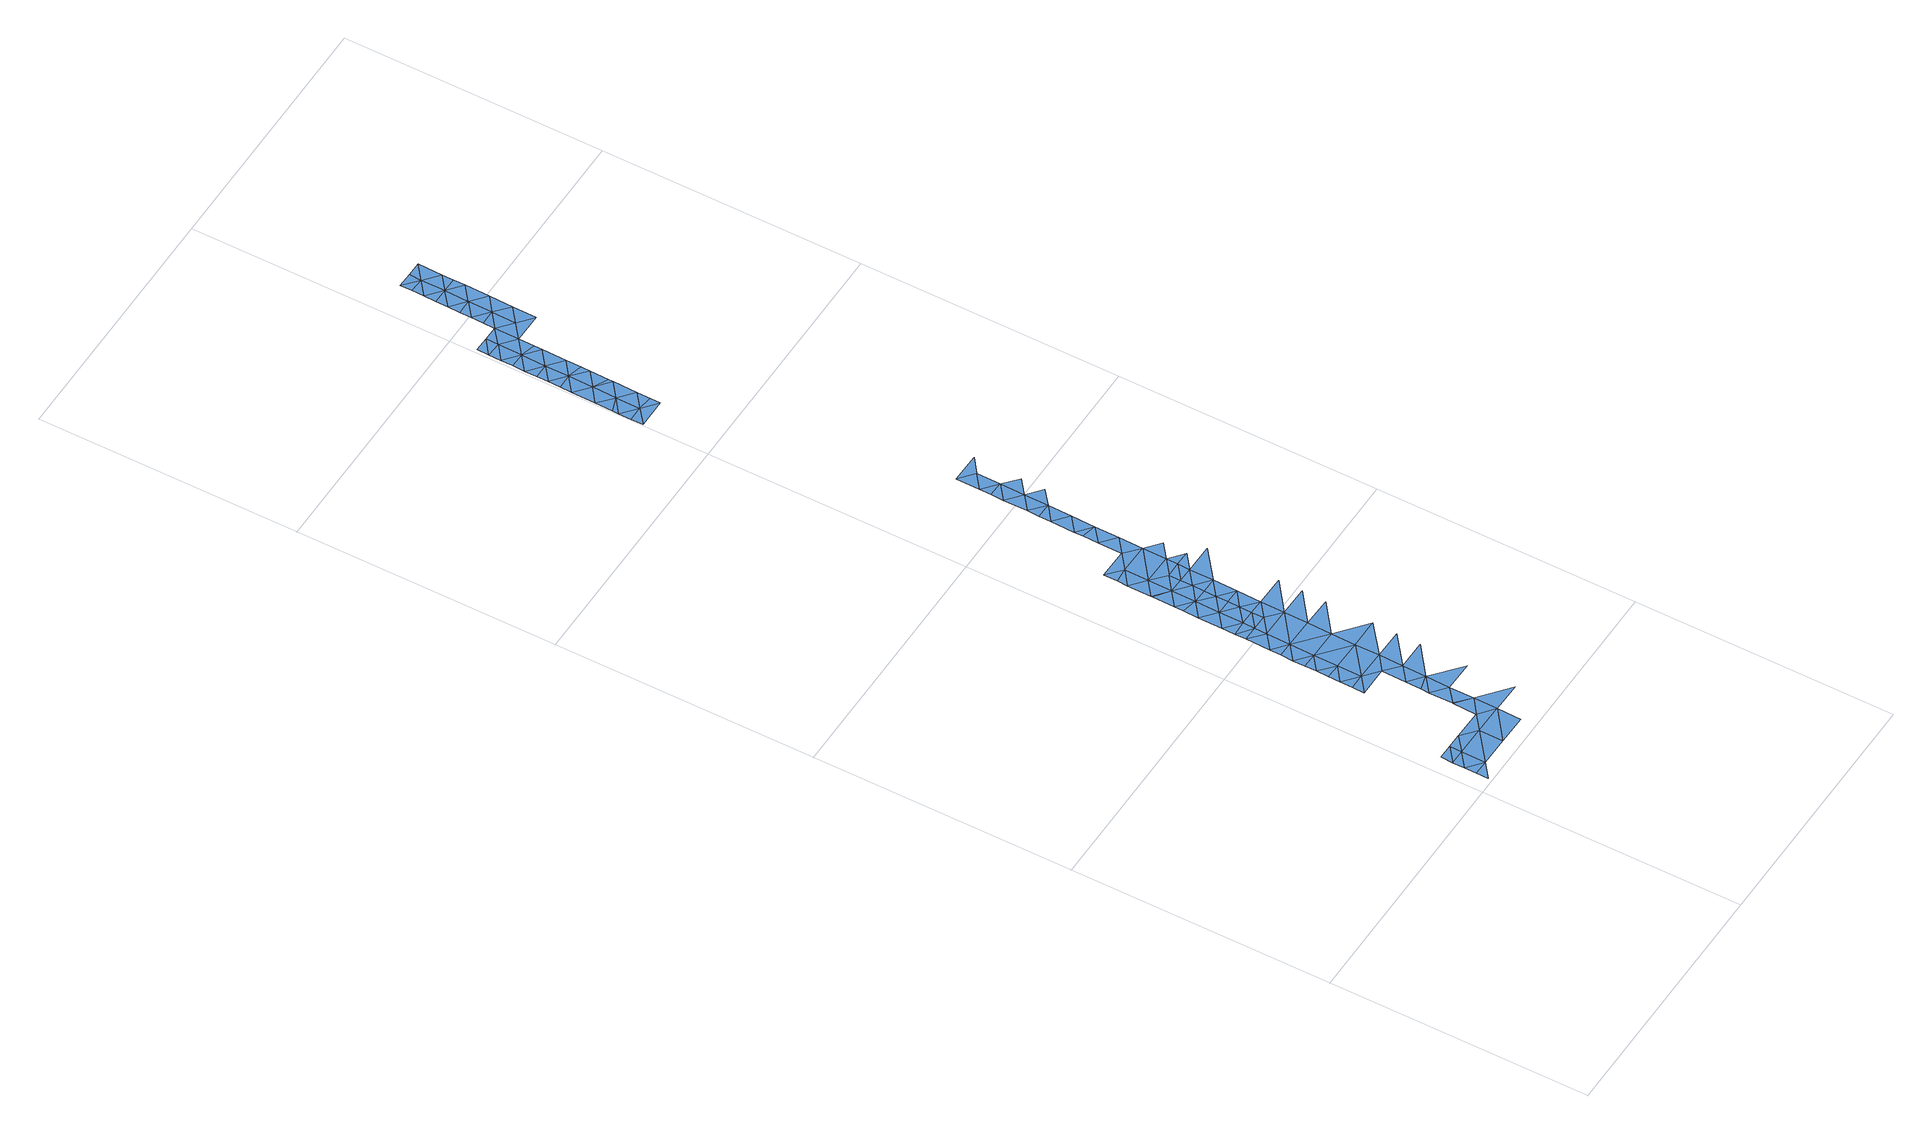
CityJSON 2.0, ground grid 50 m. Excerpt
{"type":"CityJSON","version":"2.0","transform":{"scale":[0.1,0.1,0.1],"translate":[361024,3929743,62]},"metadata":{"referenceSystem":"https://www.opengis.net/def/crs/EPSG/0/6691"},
"CityObjects":{
"waterbody1":{"type":"WaterBody","attributes":{"name":"9","class":"1140","function":"1","WaterBodyRiverFloodingRiskAttribute.description":"5","WaterBodyRiverFloodingRiskAttribute.rankOrg":"1","WaterBodyRiverFloodingRiskAttribute.adminType":"2","WaterBodyRiverFloodingRiskAttribute.scale":"L1"},"geometry":[{"type":"MultiSurface","lod":"1","boundaries":[[[0,1,2]],[[0,3,1]],[[1,4,2]],[[5,6,7]],[[7,2,4]],[[5,7,4]],[[1,8,4]],[[4,9,5]],[[10,8,1]],[[4,8,9]],[[11,9,8]],[[8,10,12]],[[8,12,11]],[[10,13,12]],[[11,14,15]],[[15,14,16]],[[17,18,19]],[[11,12,14]],[[20,19,18]],[[21,17,19]],[[16,22,23]],[[24,25,26]],[[22,16,14]],[[24,21,19]],[[26,21,24]],[[23,27,28]],[[12,29,14]],[[28,27,30]],[[31,32,33]],[[31,25,24]],[[33,25,31]],[[23,22,27]],[[34,20,30]],[[35,36,32]],[[20,37,19]],[[19,38,24]],[[35,32,31]],[[30,27,34]],[[39,36,35]],[[22,40,27]],[[41,42,39]],[[35,41,39]],[[37,20,34]],[[31,24,38]],[[19,37,38]],[[27,43,34]],[[44,42,41]],[[35,31,45]],[[45,31,38]],[[34,46,37]],[[35,47,41]],[[48,44,41]],[[37,49,38]],[[35,45,50]],[[41,47,48]],[[38,49,45]],[[35,50,47]],[[45,51,50]],[[52,48,53]],[[48,47,53]],[[54,52,53]],[[55,47,50]],[[56,54,53]],[[57,54,56]],[[58,57,56]],[[59,53,47]],[[60,61,62]],[[60,58,56]],[[62,58,60]],[[60,63,61]],[[64,61,63]],[[64,65,66]],[[65,64,63]],[[60,67,63]],[[68,65,63]]]}]},
"waterbody2":{"type":"WaterBody","attributes":{"name":"9","class":"1140","function":"1","WaterBodyRiverFloodingRiskAttribute.description":"5","WaterBodyRiverFloodingRiskAttribute.rankOrg":"2","WaterBodyRiverFloodingRiskAttribute.adminType":"2","WaterBodyRiverFloodingRiskAttribute.scale":"L1"},"geometry":[{"type":"MultiSurface","lod":"1","boundaries":[[[44,69,42]],[[44,70,69]],[[71,69,70]],[[72,71,70]],[[73,71,72]],[[44,52,70]],[[73,74,75]],[[75,74,76]],[[74,73,72]],[[52,54,70]],[[44,48,52]],[[72,70,54]],[[74,77,76]],[[76,77,78]],[[78,77,79]],[[57,58,72]],[[57,72,54]],[[74,72,58]],[[77,80,79]],[[79,80,81]],[[61,77,74]],[[62,61,74]],[[62,74,58]],[[82,83,81]],[[61,64,77]],[[64,66,77]],[[77,66,80]],[[84,83,82]],[[81,80,82]],[[82,85,84]],[[66,86,80]],[[87,82,80]],[[65,86,66]],[[80,86,87]],[[85,82,87]],[[65,68,86]],[[88,89,85]],[[85,87,88]],[[87,86,90]],[[89,91,92]],[[92,91,93]],[[89,88,91]],[[94,93,95]],[[93,91,95]],[[96,97,94]],[[97,96,98]],[[96,94,95]],[[98,99,100]],[[98,96,99]],[[100,101,102]],[[99,101,100]],[[102,101,103]],[[96,104,99]],[[105,103,101]],[[106,103,105]],[[99,107,101]],[[105,108,106]]]}]},
"waterbody3":{"type":"WaterBody","attributes":{"name":"9","class":"1140","function":"1","WaterBodyRiverFloodingRiskAttribute.description":"5","WaterBodyRiverFloodingRiskAttribute.rankOrg":"2","WaterBodyRiverFloodingRiskAttribute.adminType":"2","WaterBodyRiverFloodingRiskAttribute.scale":"L1"},"geometry":[{"type":"MultiSurface","lod":"1","boundaries":[[[109,110,111]],[[112,113,114]],[[115,116,117]],[[118,117,116]],[[118,119,117]],[[119,118,120]],[[121,122,123]],[[118,124,122]],[[125,118,116]],[[126,127,128]],[[129,112,130]],[[131,112,114]],[[132,133,134]],[[128,131,135]],[[132,134,136]],[[126,128,135]],[[127,126,137]],[[138,116,115]],[[139,140,136]],[[140,135,136]],[[116,138,141]],[[122,121,120]],[[122,120,118]],[[142,123,143]],[[143,123,144]],[[122,144,123]],[[144,122,145]],[[145,122,124]],[[125,124,118]],[[127,130,128]],[[112,128,130]],[[146,147,148]],[[149,148,150]],[[151,152,153]],[[151,153,111]],[[154,111,110]],[[155,151,111]],[[155,111,156]],[[154,156,111]],[[128,112,131]],[[153,109,111]],[[109,153,157]],[[157,153,147]],[[148,147,153]],[[150,148,153]],[[152,150,153]],[[149,139,148]],[[139,136,148]],[[146,148,136]],[[134,146,136]],[[131,133,132]],[[131,132,135]],[[135,132,136]],[[138,113,141]],[[112,141,113]],[[158,141,112]],[[159,141,158]],[[159,160,141]],[[161,116,160]],[[161,125,116]],[[160,116,141]],[[129,158,112]],[[162,123,163]],[[142,163,123]],[[123,162,121]]]}]}
},
"vertices":[
[33,31,8],[61,31,8],[33,54,8],[32,8,8],[62,77,8],[62,100,8],[34,100,8],[33,77,8],[118,76,8],[90,100,8],[118,30,8],[147,99,8],[175,75,9],[174,29,9],[176,121,9],[148,144,9],[148,145,9],[94,307,9],[93,284,9],[122,307,9],[150,284,9],[94,331,9],[176,168,9],[148,191,9],[123,353,9],[95,377,9],[94,354,9],[177,214,9],[149,207,9],[232,74,9],[149,237,9],[123,399,9],[95,423,9],[95,400,9],[178,260,9],[124,446,9],[96,446,9],[179,306,9],[179,352,9],[96,469,9],[233,167,9],[125,492,9],[97,515,9],[235,259,9],[125,515,9],[180,399,9],[235,305,9],[182,491,9],[154,515,9],[236,352,9],[181,445,9],[237,444,9],[154,538,9],[182,537,9],[154,561,9],[238,490,9],[183,583,9],[155,584,9],[155,607,9],[239,536,9],[184,630,9],[156,653,9],[155,630,9],[184,676,9],[156,676,9],[185,699,9],[156,699,9],[241,675,9],[213,699,9],
[97,536,9],[126,538,9],[98,562,9],[126,584,9],[98,608,9],[127,631,9],[99,637,9],[99,654,9],[128,677,9],[100,698,9],[100,700,9],[128,723,9],[100,747,9],[129,769,9],[101,766,9],[101,793,9],[158,792,9],[185,722,9],[186,768,9],[187,815,9],[159,838,9],[214,745,9],[187,861,9],[159,867,9],[159,884,9],[160,931,9],[188,907,9],[189,953,9],[160,953,9],[161,977,9],[189,999,9],[161,1023,9],[190,1046,9],[162,1047,9],[162,1069,9],[217,976,9],[191,1092,9],[163,1115,9],[218,1022,9],[220,1114,9],
[121,2087,11],[122,2133,11],[93,2110,11],[33,1880,11],[61,1857,11],[61,1872,11],[60,1781,11],[32,1788,11],[60,1764,11],[31,1741,11],[59,1728,11],[59,1718,11],[58,1672,11],[30,1695,11],[29,1649,11],[2,1719,11],[3,1765,11],[34,1949,11],[5,1927,11],[34,1926,11],[5,1881,11],[5,1904,11],[62,1903,11],[90,1925,11],[118,1902,11],[119,1948,11],[62,1949,11],[91,1972,11],[6,1950,11],[60,1810,11],[63,1995,11],[63,1972,11],[32,1834,11],[1,1626,11],[1,1649,11],[1,1673,11],[2,1685,11],[120,1994,11],[121,2041,11],[92,2018,11],[63,2018,11],[64,2041,11],[65,2088,11],[64,2065,11],[93,2064,11],[94,2133,11],[65,2111,11],[65,2134,11],[121,2065,11],[4,1857,11],[4,1834,11],[4,1811,11],[3,1788,11],[58,1646,11],[57,1626,11]
]}
